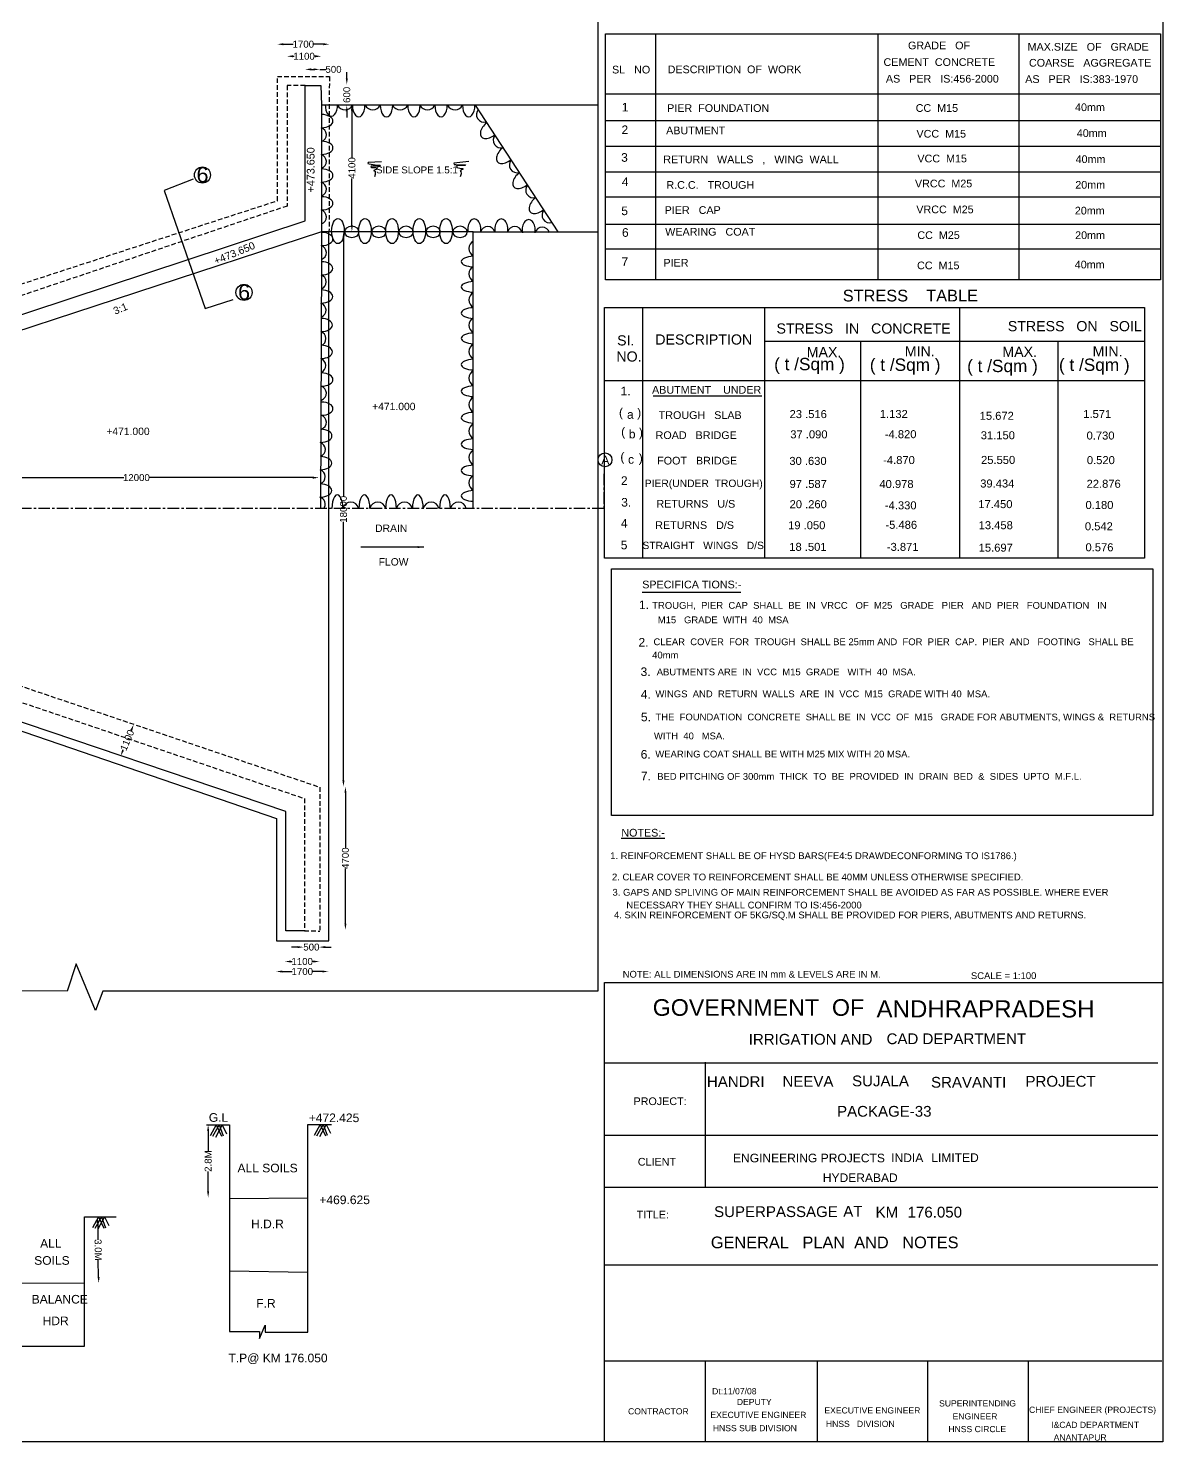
# Model space of a CAD drawing. Header units: millimetres. Extents: x 1573 to 106837, y 3347 to 74455.
# Drawn here: x 69961 to 106837, y 3347 to 49275 of the extents above; entities that cross this region are included whole.
import ezdxf

# ---------------------------------------------------------------- set-up
doc = ezdxf.new("R2010")
doc.units = ezdxf.units.MM
doc.header["$MEASUREMENT"] = 0
doc.linetypes.add('CENTER', pattern=[2, 1.25, -0.25, 0.25, -0.25])
doc.linetypes.add('DASHED', pattern=[0.75, 0.5, -0.25])
for name, color, linetype in [('DIM', 7, 'Continuous'), ('DWG', 7, 'Continuous'), ('TXT', 7, 'Continuous')]:
    doc.layers.add(name, color=color, linetype=linetype)
doc.styles.get("Standard").update_dxf_attribs({"font": 'arial.ttf'})
doc.dimstyles.new('Civil', dxfattribs={"dimtxt": 225, "dimasz": 200, "dimexe": 0.1, "dimexo": 0.0625, "dimgap": 0.09, "dimtad": 0, "dimdec": 0, "dimzin": 12, "dimdsep": 46, "dimtxsty": 'Standard', "dimcen": 0.1, "dimse1": 1, "dimse2": 1, "dimadec": 0, "dimazin": 2, "dimtfac": 1, "dimtdec": 0, "dimtofl": 0, "dimtmove": 0, "dimatfit": 3, "dimfxl": 1, "dimfrac": 1, "dimtolj": 1, "dimtzin": 0, "dimarcsym": 0})

# ---------------------------------------------------------------- blocks, each defined once
blk = doc.blocks.new('*D160')
at = {"layer": 'Defpoints', "color": 0, "transparency": 16777216}
for p in [(73388, 26651), (73412, 26641), (72988, 25621)]:
    blk.add_point(p, dxfattribs=at)
at = {"layer": 'DIM', "color": 0, "lineweight": -2, "transparency": 16777216}
for p, q in [((73311, 26467), (73301, 26441)), ((73040, 25816), (73051, 25841))]:
    blk.add_line(p, q, dxfattribs=at)
at = {"layer": 'DIM', "color": 0, "transparency": 16777216}
for points in [[(73281, 26479), (73342, 26454), (73388, 26651)], [(73010, 25828), (73071, 25803), (72964, 25631)]]:
    blk.add_solid(points, dxfattribs=at)
at = {"layer": 'DIM', "color": 0, "transparency": 16777216, "insert": (73176, 26141), "char_height": 225, "attachment_point": 5, "rotation": 67.401}
blk.add_mtext('\\A1;1100', dxfattribs=at)
blk = doc.blocks.new('*D166')
at = {"layer": 'Defpoints', "color": 0, "transparency": 16777216}
for p in [(78052, 48695), (79751, 48757), (79751, 48695)]:
    blk.add_point(p, dxfattribs=at)
at = {"layer": 'DIM', "color": 0, "lineweight": -2, "transparency": 16777216}
for p, q in [((78252, 48757), (78576, 48757)), ((79551, 48757), (79226, 48757))]:
    blk.add_line(p, q, dxfattribs=at)
at = {"layer": 'DIM', "color": 0, "transparency": 16777216}
for points in [[(78252, 48790), (78252, 48723), (78052, 48757)], [(79551, 48790), (79551, 48723), (79751, 48757)]]:
    blk.add_solid(points, dxfattribs=at)
at = {"layer": 'DIM', "color": 0, "transparency": 16777216, "insert": (78901, 48757), "char_height": 225, "attachment_point": 5}
blk.add_mtext('\\A1;1700', dxfattribs=at)
blk = doc.blocks.new('*D167')
at = {"layer": 'Defpoints', "color": 0, "transparency": 16777216}
for p in [(78368, 48420), (79483, 48420), (79483, 48365)]:
    blk.add_point(p, dxfattribs=at)
at = {"layer": 'DIM', "color": 0, "lineweight": -2, "transparency": 16777216}
for p, q in [((78568, 48365), (78600, 48365)), ((79283, 48365), (79250, 48365))]:
    blk.add_line(p, q, dxfattribs=at)
at = {"layer": 'DIM', "color": 0, "transparency": 16777216}
for points in [[(78568, 48399), (78568, 48332), (78368, 48365)], [(79283, 48399), (79283, 48332), (79483, 48365)]]:
    blk.add_solid(points, dxfattribs=at)
at = {"layer": 'DIM', "color": 0, "transparency": 16777216, "insert": (78925, 48365), "char_height": 225, "attachment_point": 5}
blk.add_mtext('\\A1;1100', dxfattribs=at)
blk = doc.blocks.new('*D168')
at = {"layer": 'Defpoints', "color": 0, "transparency": 16777216}
for p in [(78960, 47919), (79434, 47939), (79434, 47919)]:
    blk.add_point(p, dxfattribs=at)
at = {"layer": 'DIM', "color": 0, "lineweight": -2, "transparency": 16777216}
for p, q in [((79160, 47939), (79234, 47939)), ((79434, 47939), (79634, 47939))]:
    blk.add_line(p, q, dxfattribs=at)
at = {"layer": 'DIM', "color": 0, "transparency": 16777216}
for points in [[(79160, 47973), (79160, 47906), (78960, 47939)], [(79234, 47973), (79234, 47906), (79434, 47939)]]:
    blk.add_solid(points, dxfattribs=at)
at = {"layer": 'DIM', "color": 0, "transparency": 16777216, "insert": (79883, 47939), "char_height": 225, "attachment_point": 5}
blk.add_mtext('\\A1;500', dxfattribs=at)
blk = doc.blocks.new('*D169')
at = {"layer": 'Defpoints', "color": 0, "transparency": 16777216}
for p in [(80315, 47451), (80335, 47451), (80335, 46771)]:
    blk.add_point(p, dxfattribs=at)
at = {"layer": 'DIM', "color": 0, "lineweight": -2, "transparency": 16777216}
for p, q in [((80315, 47651), (80315, 47851)), ((80315, 46571), (80315, 46371))]:
    blk.add_line(p, q, dxfattribs=at)
at = {"layer": 'DIM', "color": 0, "transparency": 16777216}
for points in [[(80281, 47651), (80348, 47651), (80315, 47451)], [(80281, 46571), (80348, 46571), (80315, 46771)]]:
    blk.add_solid(points, dxfattribs=at)
at = {"layer": 'DIM', "color": 0, "transparency": 16777216, "insert": (80315, 47111), "char_height": 225, "attachment_point": 5, "rotation": 90}
blk.add_mtext('\\A1;600', dxfattribs=at)
blk = doc.blocks.new('*D170')
at = {"layer": 'Defpoints', "color": 0, "transparency": 16777216}
for p in [(80238, 46793), (80238, 42676), (80481, 42676)]:
    blk.add_point(p, dxfattribs=at)
at = {"layer": 'DIM', "color": 0, "lineweight": -2, "transparency": 16777216}
for p, q in [((80481, 46593), (80481, 45075)), ((80481, 42876), (80481, 44395))]:
    blk.add_line(p, q, dxfattribs=at)
at = {"layer": 'DIM', "color": 0, "transparency": 16777216}
for points in [[(80447, 46593), (80514, 46593), (80481, 46793)], [(80447, 42876), (80514, 42876), (80481, 42676)]]:
    blk.add_solid(points, dxfattribs=at)
at = {"layer": 'DIM', "color": 0, "transparency": 16777216, "insert": (80481, 44735), "char_height": 225, "attachment_point": 5, "rotation": 90}
blk.add_mtext('\\A1;4100', dxfattribs=at)
blk = doc.blocks.new('*D171')
at = {"layer": 'Defpoints', "color": 0, "transparency": 16777216}
for p in [(80335, 42653), (80206, 24637), (80335, 24637)]:
    blk.add_point(p, dxfattribs=at)
at = {"layer": 'DIM', "color": 0, "lineweight": -2, "transparency": 16777216}
for p, q in [((80206, 42453), (80206, 34058)), ((80206, 24837), (80206, 33233))]:
    blk.add_line(p, q, dxfattribs=at)
at = {"layer": 'DIM', "color": 0, "transparency": 16777216}
for points in [[(80172, 42453), (80239, 42453), (80206, 42653)], [(80172, 24837), (80239, 24837), (80206, 24637)]]:
    blk.add_solid(points, dxfattribs=at)
at = {"layer": 'DIM', "color": 0, "transparency": 16777216, "insert": (80206, 33645), "char_height": 225, "attachment_point": 5, "rotation": 90}
blk.add_mtext('\\A1;18000', dxfattribs=at)
blk = doc.blocks.new('*D172')
at = {"layer": 'Defpoints', "color": 0, "transparency": 16777216}
for p in [(80205, 24633), (80205, 19983), (80270, 19983)]:
    blk.add_point(p, dxfattribs=at)
at = {"layer": 'DIM', "color": 0, "lineweight": -2, "transparency": 16777216}
for p, q in [((80270, 24433), (80270, 22648)), ((80270, 20183), (80270, 21968))]:
    blk.add_line(p, q, dxfattribs=at)
at = {"layer": 'DIM', "color": 0, "transparency": 16777216}
for points in [[(80237, 24433), (80303, 24433), (80270, 24633)], [(80237, 20183), (80303, 20183), (80270, 19983)]]:
    blk.add_solid(points, dxfattribs=at)
at = {"layer": 'DIM', "color": 0, "transparency": 16777216, "insert": (80270, 22308), "char_height": 225, "attachment_point": 5, "rotation": 90}
blk.add_mtext('\\A1;4700', dxfattribs=at)
blk = doc.blocks.new('*D173')
at = {"layer": 'Defpoints', "color": 0, "transparency": 16777216}
for p in [(78914, 19448), (79412, 19448), (79412, 19419)]:
    blk.add_point(p, dxfattribs=at)
at = {"layer": 'DIM', "color": 0, "lineweight": -2, "transparency": 16777216}
for p, q in [((78714, 19419), (78514, 19419)), ((79612, 19419), (79812, 19419))]:
    blk.add_line(p, q, dxfattribs=at)
at = {"layer": 'DIM', "color": 0, "transparency": 16777216}
for points in [[(78714, 19452), (78714, 19385), (78914, 19419)], [(79612, 19452), (79612, 19385), (79412, 19419)]]:
    blk.add_solid(points, dxfattribs=at)
at = {"layer": 'DIM', "color": 0, "transparency": 16777216, "insert": (79163, 19419), "char_height": 225, "attachment_point": 5}
blk.add_mtext('\\A1;500', dxfattribs=at)
blk = doc.blocks.new('*D174')
at = {"layer": 'Defpoints', "color": 0, "transparency": 16777216}
for p in [(78301, 18936), (79427, 18950), (79427, 18936)]:
    blk.add_point(p, dxfattribs=at)
at = {"layer": 'DIM', "color": 0, "lineweight": -2, "transparency": 16777216}
for p, q in [((78501, 18950), (78539, 18950)), ((79227, 18950), (79189, 18950))]:
    blk.add_line(p, q, dxfattribs=at)
at = {"layer": 'DIM', "color": 0, "transparency": 16777216}
for points in [[(78501, 18984), (78501, 18917), (78301, 18950)], [(79227, 18984), (79227, 18917), (79427, 18950)]]:
    blk.add_solid(points, dxfattribs=at)
at = {"layer": 'DIM', "color": 0, "transparency": 16777216, "insert": (78864, 18950), "char_height": 225, "attachment_point": 5}
blk.add_mtext('\\A1;1100', dxfattribs=at)
blk = doc.blocks.new('*D175')
at = {"layer": 'Defpoints', "color": 0, "transparency": 16777216}
for p in [(78019, 18691), (79715, 18691), (79715, 18626)]:
    blk.add_point(p, dxfattribs=at)
at = {"layer": 'DIM', "color": 0, "lineweight": -2, "transparency": 16777216}
for p, q in [((78219, 18626), (78542, 18626)), ((79515, 18626), (79192, 18626))]:
    blk.add_line(p, q, dxfattribs=at)
at = {"layer": 'DIM', "color": 0, "transparency": 16777216}
for points in [[(78219, 18659), (78219, 18593), (78019, 18626)], [(79515, 18659), (79515, 18593), (79715, 18626)]]:
    blk.add_solid(points, dxfattribs=at)
at = {"layer": 'DIM', "color": 0, "transparency": 16777216, "insert": (78867, 18626), "char_height": 225, "attachment_point": 5}
blk.add_mtext('\\A1;1700', dxfattribs=at)
blk = doc.blocks.new('*D176')
at = {"layer": 'Defpoints', "color": 0, "transparency": 16777216}
for p in [(67539, 34646), (79410, 34673), (79410, 34646)]:
    blk.add_point(p, dxfattribs=at)
at = {"layer": 'DIM', "color": 0, "lineweight": -2, "transparency": 16777216}
for p, q in [((67739, 34673), (73062, 34673)), ((79210, 34673), (73887, 34673))]:
    blk.add_line(p, q, dxfattribs=at)
at = {"layer": 'DIM', "color": 0, "transparency": 16777216}
for points in [[(67739, 34707), (67739, 34640), (67539, 34673)], [(79210, 34707), (79210, 34640), (79410, 34673)]]:
    blk.add_solid(points, dxfattribs=at)
at = {"layer": 'DIM', "color": 0, "transparency": 16777216, "insert": (73475, 34673), "char_height": 225, "attachment_point": 5}
blk.add_mtext('\\A1;12000', dxfattribs=at)
blk = doc.blocks.new('*D177')
at = {"layer": 'Defpoints', "color": 0, "transparency": 16777216}
for p in [(75750, 13645), (75750, 11287), (75808, 11287)]:
    blk.add_point(p, dxfattribs=at)
at = {"layer": 'TXT', "color": 0, "lineweight": -2, "transparency": 16777216}
for p, q in [((75808, 13445), (75808, 12799)), ((75808, 11487), (75808, 12133))]:
    blk.add_line(p, q, dxfattribs=at)
at = {"layer": 'TXT', "color": 0, "transparency": 16777216}
for points in [[(75774, 13445), (75841, 13445), (75808, 13645)], [(75774, 11487), (75841, 11487), (75808, 11287)]]:
    blk.add_solid(points, dxfattribs=at)
at = {"layer": 'TXT', "color": 0, "transparency": 16777216, "insert": (75808, 12466), "char_height": 225, "attachment_point": 5, "rotation": 90}
blk.add_mtext('\\A1;2.8M', dxfattribs=at)
blk = doc.blocks.new('*D178')
at = {"layer": 'Defpoints', "color": 0, "transparency": 16777216}
for p in [(72177, 10659), (72213, 10659), (72214, 8503)]:
    blk.add_point(p, dxfattribs=at)
at = {"layer": 'TXT', "color": 0, "lineweight": -2, "transparency": 16777216}
for p, q in [((72217, 10459), (72226, 9912)), ((72247, 8703), (72238, 9250))]:
    blk.add_line(p, q, dxfattribs=at)
at = {"layer": 'TXT', "color": 0, "transparency": 16777216}
for points in [[(72250, 10460), (72184, 10459), (72213, 10659)], [(72281, 8704), (72214, 8703), (72251, 8503)]]:
    blk.add_solid(points, dxfattribs=at)
at = {"layer": 'TXT', "color": 0, "transparency": 16777216, "insert": (72232, 9581), "char_height": 225, "attachment_point": 5, "rotation": 270.9975}
blk.add_mtext('\\A1;3.0M', dxfattribs=at)

msp = doc.modelspace()

# ---------------------------------------------------------------- linework, layer by layer
msp.add_lwpolyline([(106836.6, 3347.6), (1816.2, 3347.6), (1816.2, 74454.9), (106836.6, 74454.9)], close=True)
at = {"layer": 'DWG'}
for points in [[(66636.5, 55290.3), (88473.9, 55290.3), (88473.9, 26584.5), (88473.9, 17984.5), (72380.6, 17984.5), (72147, 17354.9), (71517.9, 18880.9), (71230.4, 17983.2), (56140.4, 18071.7)], [(59417.2, 39218.3), (67443, 39218.3), (78957.9, 43017.2), (78957.9, 47414.3), (79469.9, 47414.3), (79496.2, 46777.6)], [(88473.9, 46777.6), (79496.2, 46777.6), (79496.2, 41939.9), (79454.5, 33669.8)], [(87184.5, 42660.3), (84500, 46777.6)], [(81444.2, 44937.3), (81013.4, 44908.3), (81003.8, 44884.1), (81037.6, 44869.6), (81105.4, 44864.8), (81236.1, 44840.6), (81386.1, 44830.9), (81405.5, 44801.9), (81361.9, 44797.1), (81265.1, 44797.1), (81173.2, 44797.1), (81139.3, 44797.1), (81110.2, 44797.1), (81100.6, 44768.1), (81129.6, 44748.7), (81168.3, 44748.7), (81216.7, 44748.7), (81260.3, 44748.7), (81279.6, 44729.4), (81284.5, 44685.9), (81240.9, 44671.4), (81211.9, 44661.7), (81192.5, 44656.9), (81197.4, 44637.5), (81236.1, 44632.7), (81240.9, 44598.8), (81240.9, 44526.3), (81216.7, 44444.1)], [(84285.2, 44942.2), (83791.5, 44893.8), (83801.2, 44850.3), (83859.3, 44845.5), (83946.4, 44835.8), (84067.4, 44835.8), (84140, 44840.6), (84169, 44840.6), (84164.2, 44811.6), (84067.4, 44811.6), (83970.6, 44811.6), (83922.2, 44811.6), (83883.5, 44782.6), (83888.3, 44748.7), (83985.1, 44729.4), (84062.5, 44714.9), (84081.9, 44714.9), (84086.7, 44681), (84033.5, 44671.4), (83994.8, 44632.7), (84023.8, 44627.8), (84028.6, 44545.6), (84004.4, 44448.9)], [(75320.3, 44369.5), (74378.7, 44009), (75712.7, 40168), (76623, 40465.9)], [(59107.1, 27954.8), (59107.1, 27276.5), (63844.7, 27276.5), (63844.7, 26740.4), (66613, 26740.4), (66613, 26846.8), (68349.9, 26910.4), (78028.9, 23597.6), (78028.9, 19626.3), (79729.5, 19626.3), (79736.1, 42660.3)], [(84423.1, 42660.3), (79496.2, 42660.3), (67453.8, 38721.1), (67498.3, 28653.7)], [(84423.1, 33669.8), (84423.1, 42660.3), (88473.9, 42660.3)], [(78935.4, 19945.7), (78336.1, 19945.7), (78336.1, 23821.2), (68388.4, 27181.2), (66195.8, 27115.2)], [(75750, 13645.1), (76500.9, 13645.1), (76500.9, 6923.5), (77423.9, 6923.5), (77479.5, 6923.5), (77479.5, 6701.6), (77664.1, 7135.7), (77664.1, 6911.4), (79047.1, 6911.4), (79047.1, 13659.9), (79821.5, 13659.9)], [(76064.1, 13645.1), (75874.9, 13282.6)], [(76161.9, 13645.1), (75946.7, 13263.1)], [(76266.3, 13645.1), (76044.5, 13237)], [(76064.1, 13645.1), (76240.2, 13276.1)], [(76161.9, 13645.1), (76292.4, 13289.2)], [(76266.3, 13645.1), (76403.3, 13354.3)], [(79446.8, 13659.9), (79257.6, 13297.5)], [(79544.6, 13659.9), (79329.4, 13277.9)], [(79649, 13659.9), (79427.2, 13251.8)], [(79446.8, 13659.9), (79622.9, 13290.9)], [(79544.6, 13659.9), (79675.1, 13304)], [(79649, 13659.9), (79786, 13369.2)], [(76500.9, 11254.6), (79047.1, 11266.8)], [(68533, 10658.6), (69674.9, 10658.6), (69674.9, 6447.7), (71793.9, 6447.7), (71793.9, 10658.6), (72818, 10658.6)], [(72240.1, 10658.6), (72050.9, 10296.2)], [(72338, 10658.6), (72122.7, 10276.7)], [(72442.3, 10658.6), (72220.5, 10250.6)], [(72240.1, 10658.6), (72416.2, 10289.7)], [(72338, 10658.6), (72468.4, 10302.7)], [(72442.3, 10658.6), (72579.3, 10367.9)], [(76500.9, 8903.1), (79047.1, 8854.2)], [(69674.9, 8498.5), (71793.9, 8514.6)]]:
    msp.add_lwpolyline(points, dxfattribs=at)
at = {"layer": 'DWG', "linetype": 'DASHED', "ltscale": 300}
for points in [[(59103.8, 39484.4), (59103.8, 40131.8), (63859.3, 40131.8), (63859.3, 40669.3), (66642.7, 40669.3), (66642.7, 40540.4), (68427.6, 40540.4), (78057.8, 43672.2), (78057.8, 47707.5), (79747.7, 47707.5), (79736.1, 42660.3)], [(78957.9, 47414.3), (78374.4, 47414.3), (78374.4, 43498.8), (68390.4, 40136.9), (66209.3, 40268.5), (64268.4, 40268.5)], [(11790.6, 19415), (11790.6, 24596.8), (19776.4, 28617.7), (38132.7, 28659.5), (48452, 28653.7), (59127.7, 28653.7), (64696.2, 28653.7), (67498.3, 28653.7), (79437.8, 24614.5), (79437.8, 19941.9)], [(59417.3, 28158.2), (67431.8, 28158.2), (78935.4, 24248.4), (78935.4, 19945.7), (79437.8, 19941.9)]]:
    msp.add_lwpolyline(points, dxfattribs=at)
at = {"layer": 'DWG', "linetype": 'CENTER', "ltscale": 300}
msp.add_lwpolyline([(88664.2, 34799.6), (88664.2, 33669.8), (59624.4, 33669.8), (35067.9, 33669.8), (13570.3, 33669.8), (1791.6, 33575.2), (1791.6, 34945.4)], dxfattribs=at)
at = {"layer": 'DWG'}
for centre, radius, start, end in [((80256.7, 46894.3), 270.2, 205.58023, 334.41977), ((81160, 46894.3), 270.2, 205.58023, 334.41977), ((82050.2, 46894.3), 270.2, 205.58023, 334.41977), ((82935.7, 46894.3), 270.2, 205.58023, 334.41977), ((83833.6, 46894.3), 270.2, 205.58023, 334.41977), ((84779.6, 46474.5), 251.5, 138.95103, 287.25955), ((79411.9, 45817), 238.4, 290.70439, 72.42389), ((85323.9, 45639.8), 251.5, 138.95103, 287.25955), ((79411.9, 44947.2), 238.4, 290.70439, 72.42389), ((85850.4, 44832.2), 251.5, 138.95103, 287.25955), ((79411.9, 44049.2), 238.4, 290.70439, 72.42389), ((86381.7, 44017.3), 251.5, 138.95103, 287.25955), ((79411.9, 43144.2), 238.4, 290.70439, 72.42389), ((86911.6, 43204.6), 251.5, 138.95103, 287.25955), ((84895.6, 42593.9), 238.5, 13.32718, 165.54544), ((85774.5, 42593.9), 238.5, 13.32718, 165.54544), ((86664.8, 42575.3), 238.5, 13.32718, 165.54544), ((84567.6, 42118.2), 281.8, 120.85624, 239.14376), ((79411.9, 41986), 238.4, 290.70439, 72.42389), ((84567.6, 41295.6), 281.8, 120.85624, 239.14376), ((79407.6, 41031.4), 238.4, 290.70439, 72.42389), ((84567.6, 40447.3), 281.8, 120.85624, 239.14376), ((79403, 40116.2), 238.4, 290.70439, 72.42389), ((84567.6, 39624.7), 281.8, 120.85624, 239.14376), ((79398.4, 39190), 238.4, 290.70439, 72.42389), ((84567.6, 38769.8), 281.8, 120.85624, 239.14376), ((79394, 38315.7), 238.4, 290.70439, 72.42389), ((84567.6, 37905.4), 281.8, 120.85624, 239.14376), ((79411.9, 37417.7), 238.4, 290.70439, 72.42389), ((84567.6, 37045.2), 281.8, 120.85624, 239.14376), ((79411.9, 36473.6), 238.4, 290.70439, 72.42389), ((84567.6, 36186.2), 281.8, 120.85624, 239.14376), ((79380.2, 35589.8), 238.4, 290.70439, 72.42389), ((84567.6, 35331.3), 281.8, 120.85624, 239.14376), ((79375.8, 34702.2), 238.4, 290.70439, 72.42389), ((84567.6, 34503.3), 281.8, 120.85624, 239.14376), ((79371.3, 33811.3), 238.4, 323.57082, 72.42389), ((80440.6, 33617.2), 262.5, 11.53692, 165.99725), ((81319.3, 33617.2), 262.5, 11.53692, 165.99725), ((82183.5, 33617.2), 262.5, 11.53692, 165.99725), ((83053.8, 33617.2), 262.5, 11.53692, 165.99725), ((83937.1, 33617.2), 262.5, 11.53692, 165.99725)]:
    msp.add_arc(centre, radius, start, end, dxfattribs=at)
for centre, major_axis, ratio, start_param, end_param in [((79485.8, 46259.2), (378.6, 0), 0.5678393, 4.7398045, 7.8265661), ((79815, 46776.7), (0, -357.3), 0.5638295, 4.6577805, 7.9085901), ((80701.6, 46758.1), (0, -357.3), 0.5638295, 4.6577805, 7.9085901), ((81604.9, 46758.1), (0, -357.3), 0.5638295, 4.6577805, 7.9085901), ((82495.2, 46758.1), (0, -357.3), 0.5638295, 4.6577805, 7.9085901), ((83380.6, 46758.1), (0, -357.3), 0.5638295, 4.6577805, 7.9085901), ((84278.5, 46758.1), (0, -357.3), 0.5638295, 4.6577805, 7.9085901), ((84997.1, 46014.8), (-306.3, -275.6), 0.5689456, 4.6231817, 7.7659086), ((79485.8, 45389.5), (378.6, 0), 0.5678393, 4.7398045, 7.8265661), ((85523.6, 45207.3), (-306.3, -275.6), 0.5689456, 4.6231817, 7.7659086), ((79485.8, 44491.5), (378.6, 0), 0.5678393, 4.7398045, 7.8265661), ((86055, 44392.4), (-306.3, -275.6), 0.5689456, 4.6231817, 7.7659086), ((79485.8, 43586.4), (378.6, 0), 0.5678393, 4.7398045, 7.8265661), ((86584.8, 43579.7), (-306.3, -275.6), 0.5689456, 4.6231817, 7.7659086), ((84458.1, 42736.7), (0, 342.1), 0.6222221, 4.452986, 8.1133846), ((85337, 42736.7), (0, 342.1), 0.6222221, 4.452986, 8.1133846), ((86227.3, 42718), (0, 342.1), 0.6222221, 4.452986, 8.1133846), ((79485.8, 42428.3), (378.6, 0), 0.5678393, 4.7398045, 7.8265661), ((84482.2, 41693.5), (-449.3, 0), 0.3892221, 4.8444621, 7.7219085), ((79481.6, 41473.6), (378.6, 0), 0.5678393, 4.7398045, 7.8265661), ((84482.2, 40870.9), (-449.3, 0), 0.3892221, 4.8444621, 7.7219085), ((79477, 40558.4), (378.6, 0), 0.5678393, 4.7398045, 7.8265661), ((84482.2, 40022.6), (-449.3, 0), 0.3892221, 4.8444621, 7.7219085), ((79472.3, 39632.3), (378.6, 0), 0.5678393, 4.7398045, 7.8265661), ((84482.2, 39199.9), (-449.3, 0), 0.3892221, 4.8444621, 7.7219085), ((79467.9, 38757.9), (378.6, 0), 0.5678393, 4.7398045, 7.8265661), ((84482.2, 38345), (-449.3, 0), 0.3892221, 4.8444621, 7.7219085), ((79485.8, 37859.9), (378.6, 0), 0.5678393, 4.7398045, 7.8265661), ((84482.2, 37480.7), (-449.3, 0), 0.3892221, 4.8444621, 7.7219085), ((79485.8, 36915.8), (378.6, 0), 0.5678393, 4.7398045, 7.8265661), ((84482.2, 36620.4), (-449.3, 0), 0.3892221, 4.8444621, 7.7219085), ((79454.2, 36032.1), (378.6, 0), 0.5678393, 4.7398045, 7.8265661), ((84482.2, 35761.4), (-449.3, 0), 0.3892221, 4.8444621, 7.7219085), ((79449.7, 35144.4), (378.6, 0), 0.5678393, 4.7398045, 7.8265661), ((84482.2, 34906.6), (-449.3, 0), 0.3892221, 4.8444621, 7.7219085), ((79445.2, 34253.6), (378.6, 0), 0.5678393, 4.7398045, 7.8265661), ((80009, 33682.4), (0, 431.8), 0.409594, 4.6831688, 7.8832018), ((80887.8, 33682.4), (0, 431.8), 0.409594, 4.6831688, 7.8832018), ((81752, 33682.4), (0, 431.8), 0.409594, 4.6831688, 7.8832018), ((82622.2, 33682.4), (0, 431.8), 0.409594, 4.6831688, 7.8832018), ((83505.5, 33682.4), (0, 431.8), 0.409594, 4.6831688, 7.8832018), ((84482.2, 34078.6), (-449.3, 0), 0.3892221, 4.8444621, 7.7219085)]:
    msp.add_ellipse(centre, major_axis=major_axis, ratio=ratio, start_param=start_param, end_param=end_param, dxfattribs=at)
for centre, major_axis, ratio in [((80026.7, 42685.5), (0, 408.4), 0.5036494), ((80480.1, 42660.3), (-226.7, 0), 0.8421055), ((80903.8, 42685.5), (0, 408.4), 0.5036494), ((81357.3, 42660.3), (-226.7, 0), 0.8421055), ((81786.9, 42685.5), (0, 408.4), 0.5036494), ((82240.4, 42660.3), (-226.7, 0), 0.8421055), ((82670, 42685.5), (0, 408.4), 0.5036494), ((83123.5, 42660.3), (-226.7, 0), 0.8421055), ((83541.2, 42685.5), (0, 408.4), 0.5036494), ((83994.7, 42660.3), (-226.7, 0), 0.8421055)]:
    msp.add_ellipse(centre, major_axis=major_axis, ratio=ratio, dxfattribs=at)
at = {"layer": 'TXT'}
for p, q in [((90351.4, 49089.2), (90351.4, 41104.2)), ((97577.3, 49086.5), (97577.3, 41101)), ((102157.7, 49086.1), (102157.7, 41103.6)), ((88721.1, 47150.2), (106765.7, 47150.2)), ((88723.6, 46281.1), (106767.4, 46281.1)), ((88727.5, 45441.6), (106767.6, 45441.6)), ((88722.2, 44611.6), (106767.7, 44611.6)), ((88721.6, 43803), (106766.6, 43803)), ((88719.9, 42908.9), (106767.8, 42908.9)), ((88724, 42106.6), (106769.1, 42106.6)), ((89928.8, 40204.1), (89928.8, 32057)), ((93890.8, 40196.8), (93890.8, 32057.8)), ((100230, 40208.6), (100230, 32056.3)), ((93890.6, 39105.4), (106225.5, 39105.4)), ((97015.3, 39103.8), (97015.3, 32053.7)), ((103427.5, 39119.1), (103427.5, 32054.8)), ((88699.3, 37834.9), (106241.2, 37834.9)), ((90276.9, 37328.8), (93804, 37328.8)), ((89917.6, 30955.6), (93120.8, 30955.6)), ((88706.7, 15664), (106677.1, 15664)), ((91959.2, 15679.2), (91959.2, 11624.8)), ((88701.5, 13308.7), (106678.1, 13308.7)), ((88695.1, 11618.7), (106676, 11618.7)), ((88696.6, 9092.1), (106679.9, 9092.1)), ((88699.7, 5978.9), (106811.5, 5978.9)), ((91958.3, 5977.4), (91958.3, 3353)), ((95609, 5974.3), (95609, 3349.8)), ((99195.6, 5982.2), (99195.6, 3347.1)), ((102464.1, 5981.8), (102464.1, 3352.6))]:
    msp.add_line(p, q, dxfattribs=at)
for points in [[(88721.3, 49089.7), (106768.3, 49089.7), (106768.3, 41103.1), (88721.3, 41103.1)], [(88692, 40206.2), (106240.9, 40206.2), (106240.9, 32054.1), (88692, 32054.1)], [(88916.9, 31710.1), (106511.8, 31710.1), (106511.8, 23698), (88916.9, 23698)], [(88686.9, 18265.1), (106836.6, 18265.1), (106836.6, 3347.6), (88686.9, 3347.6)]]:
    msp.add_lwpolyline(points, close=True, dxfattribs=at)
for centre, radius in [((75622.4, 44507), 261.4), ((76973.7, 40692.4), 261.4), ((88708, 35253.1), 225.8)]:
    msp.add_circle(centre, radius, dxfattribs=at)

# ---------------------------------------------------------------- texts
for s, height, p in [('GRADE   OF', 250, (98556, 48591.7)), ('MAX.SIZE   OF   GRADE', 250, (102444.1, 48547.5)), ('CEMENT  CONCRETE', 250, (97760.7, 48050.9)), ('COARSE   AGGREGATE', 250, (102488.3, 48028.8)), ('SL   NO', 250, (88936, 47807)), ('DESCRIPTION  OF  WORK', 250, (90743.7, 47814.1)), ('AS   PER   IS:456-2000', 250, (97838, 47510.1)), ('AS   PER   IS:383-1970', 250, (102366.8, 47499.1)), ('1', 280, (89252.1, 46572.2)), ('PIER  FOUNDATION', 250, (90727.2, 46556.7)), ('CC  M15', 250, (98806.2, 46559.2)), ('40mm', 250, (103985.8, 46583.9)), ('2', 280, (89243.3, 45836.4)), ('ABUTMENT', 250, (90694.5, 45829.6)), ('VCC  M15', 250, (98831.6, 45722.5)), ('40mm', 250, (104042.6, 45743.7)), ('3', 280, (89231.7, 44937.4)), ('RETURN   WALLS   ,   WING  WALL', 250, (90601.9, 44890.3)), ('VCC  M15', 250, (98861.6, 44918.3)), ('40mm', 250, (104004.2, 44895.8)), ('6', 500, (75430.8, 44266.5)), ('SIDE SLOPE 1.5:1', 225, (81266.8, 44560.2)), ('4', 280, (89254.3, 44148.3)), ('R.C.C.   TROUGH', 250, (90704, 44059.5)), ('VRCC  M25', 250, (98782.4, 44105.8)), ('20mm', 250, (103994, 44063.4)), ('5', 280, (89236.4, 43203.3)), ('PIER   CAP ', 250, (90645.6, 43243.3)), ('VRCC  M25', 250, (98827.1, 43264.4)), ('20mm', 250, (103979.1, 43224.6)), ('6', 280, (89258.9, 42498.8)), ('WEARING   COAT', 250, (90664.5, 42537.5)), ('CC  M25', 250, (98861.3, 42428.6)), ('20mm', 250, (103989, 42425.5)), ('7', 280, (89244.9, 41549.8)), ('PIER', 250, (90606.9, 41530)), ('CC  M15', 250, (98851.4, 41444.6)), ('40mm', 250, (103977, 41472.3)), ('6', 500, (76782.1, 40451.8)), ('STRESS    TABLE', 380, (96435.4, 40398.4)), ('STRESS   IN   CONCRETE', 330, (94281.7, 39355.5)), ('STRESS   ON   SOIL', 330, (101800, 39431.8)), ('SI.', 330, (89100.4, 38969.1)), ('DESCRIPTION', 330, (90342.7, 38997.7)), ('NO.', 330, (89077, 38445.1)), ('( t /Sqm )', 400, (94205.9, 38164.1)), ('MAX.', 330, (95263.8, 38586.9)), ('MIN.', 330, (98452, 38613.1)), ('MAX.', 330, (101623.7, 38598.5)), ('MIN.', 330, (104558.7, 38610.1)), ('( t /Sqm )', 400, (97314.9, 38143.5)), ('( t /Sqm )', 400, (100478.8, 38103.7)), ('( t /Sqm )', 400, (103463.6, 38140.8)), ('1.', 280, (89213.6, 37348.3)), ('ABUTMENT    UNDER', 250, (90236.2, 37401.8)), ('+471.000', 240, (81139.2, 36866.3)), ('(', 280, (89161.6, 36650.8)), ('a', 280, (89423.3, 36586.4)), (')', 280, (89753.5, 36646.8)), ('TROUGH   SLAB', 250, (90453.1, 36580.7)), ('23 .516', 260, (94706.9, 36608.5)), ('1.132', 260, (97639.8, 36612.9)), ('15.672', 260, (100885.7, 36553.1)), ('1.571', 260, (104253.6, 36612.6)), ('+471.000', 240, (72498.5, 36058.8)), ('(', 280, (89232.4, 36026.8)), (')', 280, (89811.5, 36003.5)), ('b', 280, (89481.3, 35949.5)), ('ROAD   BRIDGE', 250, (90352.7, 35928.8)), ('37 .090', 260, (94729.9, 35951)), ('-4.820', 260, (97802.2, 35955.6)), ('31.150', 260, (100921.4, 35920.7)), ('0.730', 260, (104360.7, 35911.7)), ('A', 280, (88587.8, 35103.6)), ('(', 280, (89206.6, 35209.8)), (')', 280, (89805, 35173.6)), ('-4.870', 260, (97748.8, 35114.9)), ('25.550', 260, (100930.3, 35119.2)), ('0.520', 260, (104370.5, 35113.4)), ('c', 280, (89455.5, 35126.1)), ('FOOT   BRIDGE', 250, (90402.9, 35101.5)), ('30 .630', 260, (94699.3, 35087.1)), ('2', 280, (89224.6, 34436.6)), ('PIER(UNDER  TROUGH)', 240, (89998.3, 34369.1)), ('97 .587', 260, (94706.9, 34337.8)), ('40.978', 260, (97626.4, 34336.5)), ('39.434', 260, (100903.5, 34353.2)), ('22.876', 260, (104360.7, 34344.4)), ('3.', 280, (89233.4, 33732.5)), ('RETURNS   U/S', 250, (90379.7, 33697.9)), ('20 .260', 260, (94706.9, 33680.3)), ('-4.330', 260, (97805, 33643.5)), ('17.450', 260, (100842.2, 33683.2)), ('0.180', 260, (104325.2, 33655.6)), ('DRAIN', 240, (81237, 32908.8)), ('4', 280, (89224.3, 33052)), ('RETURNS   D/S', 250, (90340, 33005.2)), ('19 .050', 260, (94658.8, 32996.4)), ('-5.486', 260, (97822.6, 33011.1)), ('13.458', 260, (100853.3, 32998)), ('0.542', 260, (104305.9, 32963.5)), ('5', 280, (89219.7, 32344)), ('STRAIGHT   WINGS   D/S', 240, (89924.1, 32352.1)), ('18 .501', 260, (94697.3, 32295.1)), ('-3.871', 260, (97868.9, 32293.7)), ('15.697', 260, (100853.3, 32268.7)), ('0.576', 260, (104325.2, 32281)), ('FLOW', 240, (81351.1, 31817.7)), ('SPECIFICA TIONS:-', 250, (89917.4, 31076.2)), ('1.', 280, (89810.4, 30401)), ('TROUGH,  PIER  CAP  SHALL  BE  IN  VRCC   OF  M25   GRADE   PIER   AND  PIER   FOUNDATION   IN', 220, (90243.6, 30412.6)), ('M15   GRADE  WITH  40  MSA', 220, (90422.4, 29942.9)), ('2.', 280, (89795.6, 29183.4)), ('CLEAR  COVER  FOR  TROUGH  SHALL BE 25mm AND  FOR  PIER  CAP.  PIER  AND   FOOTING   SHALL BE', 220, (90283.6, 29229.7)), ('40mm', 220, (90240.2, 28797.9)), ('3.', 280, (89864.4, 28227.7)), ('ABUTMENTS ARE  IN  VCC  M15  GRADE   WITH  40  MSA.', 220, (90389.3, 28250.4)), ('4.', 280, (89870.5, 27493.4)), ('WINGS  AND  RETURN  WALLS  ARE  IN  VCC  M15  GRADE WITH 40  MSA.', 220, (90346.9, 27538)), ('5.', 280, (89874.7, 26756.3)), ('THE  FOUNDATION  CONCRETE  SHALL BE  IN  VCC  OF  M15   GRADE FOR ABUTMENTS, WINGS &  RETURNS', 220, (90348.4, 26785.7)), ('WITH  40   MSA.', 220, (90297.9, 26171.6)), ('6.', 280, (89867.5, 25543.2)), ('WEARING COAT SHALL BE WITH M25 MIX WITH 20 MSA.', 220, (90343.4, 25581.1)), ('7.', 280, (89873.9, 24839.6)), ('BED PITCHING OF 300mm  THICK  TO  BE  PROVIDED  IN  DRAIN  BED  &  SIDES  UPTO  M.F.L.', 220, (90404.4, 24855.1)), ('%%UNOTES:-', 250, (89237.5, 23011.1)), ('1. REINFORCEMENT SHALL BE OF HYSD BARS(FE4:5 DRAWDECONFORMING TO IS1786.)', 220, (88875.6, 22277.1)), ('2. CLEAR COVER TO REINFORCEMENT SHALL BE 40MM UNLESS OTHERWISE SPECIFIED.', 220, (88935.2, 21587.5)), ('3. GAPS AND SPLIVING OF MAIN REINFORCEMENT SHALL BE AVOIDED AS FAR AS POSSIBLE. WHERE EVER', 220, (88951.2, 21091)), ('NECESSARY THEY SHALL CONFIRM TO IS:456-2000', 220, (89400.1, 20674.5)), ('4. SKIN REINFORCEMENT OF 5KG/SQ.M SHALL BE PROVIDED FOR PIERS, ABUTMENTS AND RETURNS.', 220, (88999.3, 20354.1)), ('NOTE: ALL DIMENSIONS ARE IN mm & LEVELS ARE IN M.', 220, (89282.9, 18428.1)), ('SCALE = 1:100', 220, (100602, 18380)), ('GOVERNMENT  OF', 540, (90258.9, 17186.6)), ('ANDHRAPRADESH', 560, (97533.5, 17132.8)), ('IRRIGATION AND', 350, (93380.1, 16248.7)), ('CAD DEPARTMENT', 350, (97859.9, 16265.4)), ('HANDRI ', 350, (92020.7, 14873.5)), ('NEEVA', 350, (94475.9, 14881.3)), ('SUJALA', 350, (96738.8, 14896.3)), ('SRAVANTI', 350, (99305.3, 14852.5)), ('PROJECT', 350, (102374.9, 14883.5)), ('PROJECT:', 250, (89635, 14286.1)), ('PACKAGE-33', 350, (96250.9, 13908.3)), ('G.L', 280, (75829.3, 13742.5)), ('+472.425', 280, (79078.7, 13732.2)), ('CLIENT', 250, (89774.3, 12319)), ('ENGINEERING', 280, (92868.3, 12425.7)), ('PROJECTS', 280, (95719.4, 12425.7)), ('INDIA', 280, (98010.6, 12432.8)), ('LIMITED', 280, (99313.2, 12437.8)), ('ALL SOILS', 280, (76761.7, 12100.2)), ('HYDERABAD', 280, (95787.7, 11785.4)), ('+469.625', 280, (79424.2, 11067.1)), ('H.D.R', 280, (77202.8, 10284.8)), ('TITLE:', 250, (89737, 10602.5)), ('SUPERPASSAGE', 350, (92253.5, 10647.8)), ('AT', 350, (96452.8, 10657.9)), ('KM', 350, (97502.8, 10632)), ('176.050', 350, (98544.4, 10632)), ('ALL', 280, (70347.2, 9649.6)), ('GENERAL   PLAN  AND   NOTES', 380, (92146.8, 9633.4)), ('SOILS', 280, (70153.7, 9097.2)), ('BALANCE', 280, (70071.9, 7836.9)), ('F.R', 280, (77372.1, 7706.2)), ('HDR', 280, (70429, 7134.5)), ('T.P@ KM 176.050', 280, (76468.3, 5928.2)), ('Dt:11/07/08', 200, (92189.6, 4888)), ('DEPUTY', 200, (92993.3, 4541)), ('SUPERINTENDING', 200, (99565.5, 4493.2)), ('CONTRACTOR', 200, (89456.1, 4235.5)), ('EXECUTIVE ENGINEER', 200, (92131.6, 4119.8)), ('EXECUTIVE ENGINEER', 200, (95837.6, 4265.1)), ('ENGINEER', 200, (100005.3, 4071.3)), ('CHIEF ENGINEER (PROJECTS)', 200, (102490.9, 4285.4)), ('HNSS SUB DIVISION', 200, (92212.4, 3689.3)), ('HNSS   DIVISION', 200, (95887.5, 3827.4)), ('HNSS CIRCLE', 200, (99867.6, 3658.6)), ('I&CAD DEPARTMENT', 200, (103212.1, 3795)), ('ANANTAPUR', 200, (103290.8, 3383.2))]:
    msp.add_text(s, height=height, dxfattribs=at).set_placement(p)
for s, height, rotation, p in [('+473.650', 250, 90, (79265.6, 43941.3)), ('+473.650', 240, 22.50192, (76057.3, 41590.1)), ('3:1', 240, 22.50192, (72784.6, 39964.6))]:
    msp.add_text(s, height=height, rotation=rotation, dxfattribs=at).set_placement(p)

# ---------------------------------------------------------------- dimensions: what is measured, and where the dimension line sits
at = {"layer": 'DIM'}
for p1, p2, distance, text, picture, middle in [((78051.8, 48694.9), (79750.8, 48694.9), 61.8, '1700', '*D166', (78901.3, 48756.8)), ((78368.2, 48420.1), (79482.5, 48420.1), -55, '1100', '*D167', (78925.4, 48365.2)), ((78959.8, 47918.6), (79434.4, 47918.6), 20.6, '500', '*D168', (79882.6, 47939.3)), ((80335.4, 46771.4), (80335.4, 47451.5), 20.6, '600', '*D169', (80314.8, 47111.4)), ((80238.1, 46793.1), (80238.1, 42676.3), 242.5, '4100', '*D170', (80480.6, 44734.7)), ((80335.5, 42653.4), (80335.5, 24637), -129.7, '18000', '*D171', (80205.8, 33645.2)), ((67539.3, 34646), (79410.1, 34646), 27.2, '12000', '*D176', (73474.7, 34673.2)), ((72987.7, 25620.9), (73412.4, 26641.2), 26.1, '1100', '*D160', (73176, 26141)), ((80205.2, 24632.5), (80205.2, 19983), 64.7, '4700', '*D172', (80269.9, 22307.8)), ((78914.2, 19447.6), (79412.1, 19447.6), -28.8, '500', '*D173', (79163.2, 19418.8)), ((78300.9, 18935.9), (79426.6, 18935.9), 14.4, '1100', '*D174', (78863.7, 18950.3)), ((78019.5, 18690.8), (79715.2, 18690.8), -64.9, '1700', '*D175', (78867.3, 18626))]:
    dim = msp.add_aligned_dim(p1=p1, p2=p2, distance=distance, text=text, dimstyle='Civil', dxfattribs=at)
    dim.commit()
    dim.dimension.update_dxf_attribs({"geometry": picture, "text_midpoint": middle})
at = {"layer": 'TXT'}
for p1, p2, distance, text, picture, middle in [((75750, 13645.1), (75750, 11286.8), 57.7, '2.8M', '*D177', (75807.6, 12465.9)), ((72214.3, 8502.7), (72176.7, 10658.6), -36.7, '3.0M', '*D178', (72232.2, 9581.3))]:
    dim = msp.add_aligned_dim(p1=p1, p2=p2, distance=distance, text=text, dimstyle='Civil', dxfattribs=at)
    dim.commit()
    dim.dimension.update_dxf_attribs({"geometry": picture, "text_midpoint": middle})

# ---------------------------------------------------------------- leaders
msp.add_leader([(82819.5, 32417.2), (80765.6, 32417.2)], dimstyle='Civil', override={"dimgap": 0.09, "dimtad": 0}, dxfattribs=at)

doc.saveas('drawing.dxf')
